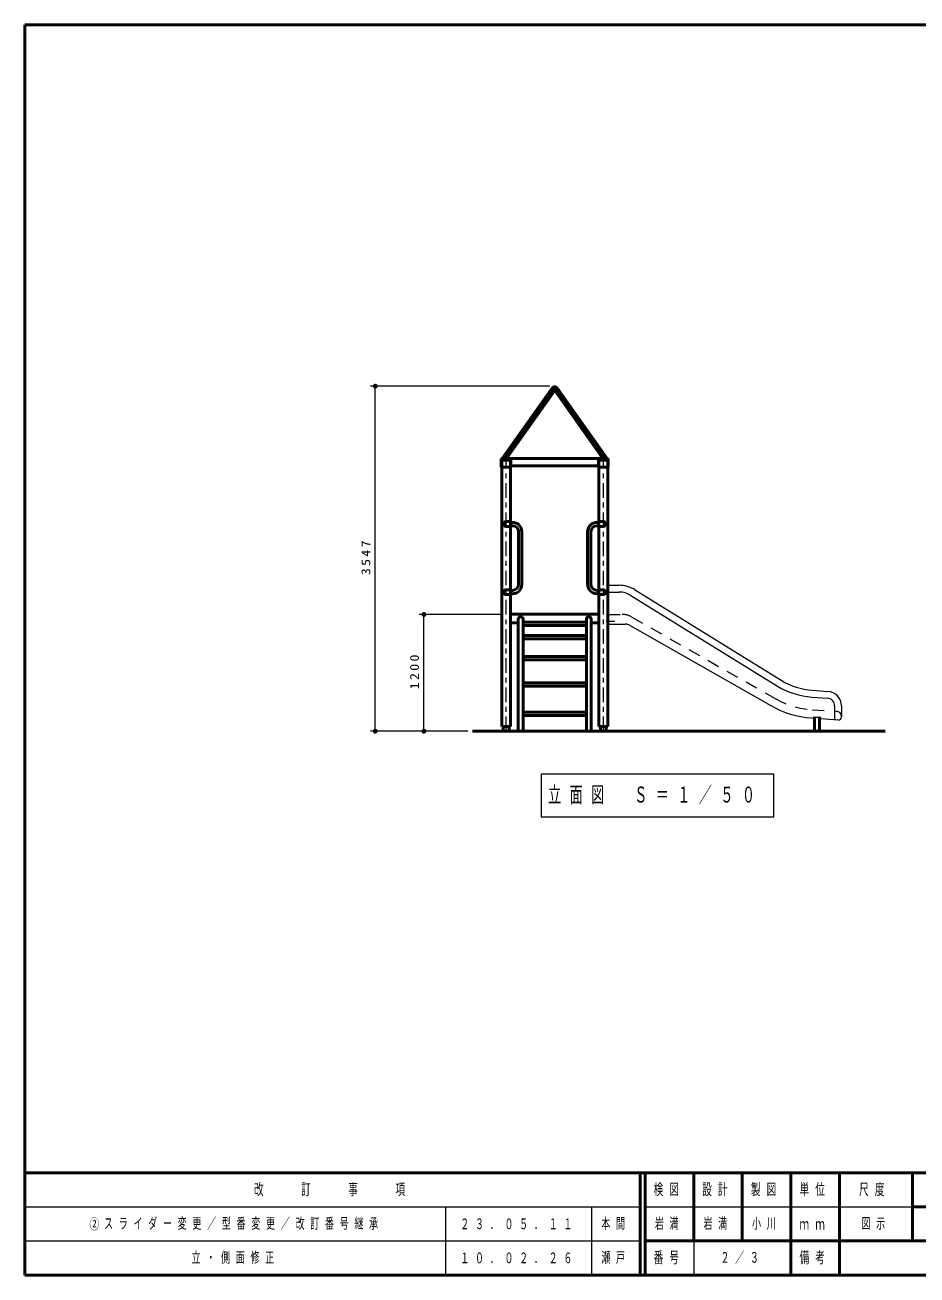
# Model space of a CAD drawing. Units: millimetres on the paper, scale 1:50. Extents: x -365 to 0, y -599 to 257.
# Drawn here: x -365 to -181.6, y -297 to -40 of the extents above; entities that cross this region are included whole.
import ezdxf
from ezdxf.enums import TextEntityAlignment as Align

# ---------------------------------------------------------------- set-up
doc = ezdxf.new("R2010")
doc.units = ezdxf.units.MM
doc.linetypes.add('USER1', pattern=[4.5, 2.5, -2])
doc.linetypes.add('USER2', pattern=[6, 3, -1, 1, -1])
doc.layers.add('LY_1', color=7, linetype='Continuous', lineweight=13)
doc.styles.add('ＭＳ ゴシック', font='')
doc.styles.get('ＭＳ ゴシック').set_extended_font_data('MS Gothic')

# ---------------------------------------------------------------- blocks, each defined once
blk = doc.blocks.new('filled_dot')
at = {"color": 0, "linetype": 'Continuous', "lineweight": -2, "const_width": 1.25}
blk.add_lwpolyline([(-0.625, 0, 1), (0.625, 0, 1)], format="xyb", close=True, dxfattribs=at)

msp = doc.modelspace()

# ---------------------------------------------------------------- linework, layer by layer
at = {"layer": 'LY_1', "lineweight": 50}
for p, q in [((-365, -40), (-365, -297)), ((0, -40), (-365, -40)), ((-272.974, -185.198), (-188.112, -185.198)), ((-365, -276), (0, -276)), ((-365, -297), (0, -297))]:
    msp.add_line(p, q, dxfattribs=at)
at = {"layer": 'LY_1'}
for p, q in [((-257.074, -114.264), (-293.974, -114.264)), ((-292.974, -185.198), (-292.974, -114.264)), ((-256.074, -114.264), (-256.074, -115.129)), ((-245.13, -139.598), (-245.13, -163.198)), ((-245.13, -155.198), (-242.833, -155.198)), ((-245.13, -155.198), (-245.13, -163.198)), ((-245.13, -155.398), (-245.13, -162.998)), ((-245.13, -156.598), (-242.833, -156.598)), ((-239.681, -156.093), (-209.509, -174.724)), ((-240.416, -157.284), (-210.245, -175.916)), ((-267.074, -161.198), (-283.974, -161.198)), ((-282.974, -185.198), (-282.974, -161.198)), ((-245.13, -163.198), (-241.581, -163.198)), ((-240.592, -163.46), (-211.616, -179.945)), ((-203.13, -176.778), (-199.921, -177.003)), ((-203.227, -178.175), (-200.018, -178.399)), ((-202.73, -182.298), (-201.53, -182.298)), ((-201.43, -182.398), (-201.43, -182.508)), ((-198.53, -179.996), (-198.53, -182.618)), ((-197.13, -179.996), (-197.13, -182.259)), ((-203.248, -182.474), (-202.937, -182.496)), ((-201.337, -182.608), (-197.772, -182.857)), ((-273.974, -185.198), (-293.974, -185.198)), ((-275.748, -185.198), (-283.974, -185.198)), ((-258.842, -194.016), (-258.842, -202.816)), ((-211.042, -194.016), (-258.842, -194.016)), ((-211.042, -202.816), (-211.042, -194.016)), ((-258.842, -202.816), (-211.042, -202.816)), ((-365, -283), (-238.5, -283)), ((-278.5, -283), (-278.5, -297)), ((-248.5, -283), (-248.5, -297)), ((-237.5, -283), (-182.5, -283)), ((-365, -290), (-238.5, -290)), ((-227.5, -290), (-227.5, -297))]:
    msp.add_line(p, q, dxfattribs=at)
at = {"layer": 'LY_1', "color": 140, "lineweight": 50}
for p, q in [((-256.498, -114.561), (-266.889, -129.108)), ((-256.074, -114.561), (-266.465, -129.108)), ((-265.974, -129.108), (-256.074, -115.129)), ((-256.498, -114.561), (-256.074, -114.264)), ((-255.65, -114.561), (-256.074, -114.264)), ((-256.074, -114.561), (-245.683, -129.108)), ((-246.174, -129.108), (-256.074, -115.129)), ((-255.65, -114.561), (-245.259, -129.108)), ((-267.074, -129.108), (-245.074, -129.108)), ((-267.074, -130.908), (-267.074, -129.108)), ((-265.074, -130.908), (-267.074, -130.908)), ((-266.974, -129.198), (-266.734, -128.958)), ((-266.974, -184.198), (-266.974, -129.198)), ((-266.974, -129.198), (-265.174, -129.198)), ((-266.974, -129.198), (-265.174, -129.198)), ((-266.974, -129.438), (-265.174, -129.438)), ((-266.734, -128.958), (-265.414, -128.958)), ((-265.414, -128.958), (-265.174, -129.198)), ((-265.174, -184.198), (-265.174, -129.198)), ((-265.074, -130.908), (-265.074, -129.108)), ((-265.074, -130.608), (-247.074, -130.608)), ((-247.074, -130.908), (-247.074, -129.108)), ((-247.074, -130.908), (-245.074, -130.908)), ((-246.974, -129.198), (-246.734, -128.958)), ((-246.974, -184.198), (-246.974, -129.198)), ((-246.974, -129.198), (-245.174, -129.198)), ((-246.974, -129.198), (-245.174, -129.198)), ((-246.974, -129.438), (-245.174, -129.438)), ((-246.734, -128.958), (-245.414, -128.958)), ((-245.414, -128.958), (-245.174, -129.198)), ((-245.174, -184.198), (-245.174, -129.198)), ((-245.074, -130.908), (-245.074, -129.108)), ((-245.13, -139.598), (-245.174, -139.598)), ((-245.13, -163.198), (-245.13, -139.598)), ((-265.084, -142.098), (-266.074, -142.098)), ((-265.084, -143.098), (-266.074, -143.098)), ((-265.084, -142.098), (-265.084, -143.098)), ((-265.084, -142.258), (-264.774, -142.258)), ((-265.084, -142.938), (-264.774, -142.938)), ((-247.064, -142.258), (-247.374, -142.258)), ((-247.064, -142.938), (-247.374, -142.938)), ((-247.064, -142.098), (-247.064, -143.098)), ((-247.064, -142.098), (-246.074, -142.098)), ((-247.064, -143.098), (-246.074, -143.098)), ((-263.514, -144.198), (-263.514, -154.998)), ((-262.834, -144.198), (-262.834, -154.998)), ((-249.314, -144.198), (-249.314, -154.998)), ((-248.634, -144.198), (-248.634, -154.998)), ((-265.084, -156.098), (-266.074, -156.098)), ((-265.084, -157.098), (-265.084, -156.098)), ((-265.084, -156.258), (-264.774, -156.258)), ((-247.064, -156.258), (-247.374, -156.258)), ((-247.064, -156.098), (-246.074, -156.098)), ((-247.064, -157.098), (-247.064, -156.098)), ((-265.084, -157.098), (-266.074, -157.098)), ((-265.084, -156.938), (-264.774, -156.938)), ((-247.064, -156.938), (-247.374, -156.938)), ((-247.064, -157.098), (-246.074, -157.098)), ((-265.174, -161.134), (-246.974, -161.134)), ((-265.174, -162.934), (-263.56, -162.934)), ((-263.56, -185.198), (-263.56, -162.154)), ((-262.588, -185.198), (-262.588, -162.154)), ((-262.588, -162.765), (-249.56, -162.765)), ((-262.588, -163.445), (-249.56, -163.445)), ((-249.56, -185.198), (-249.56, -162.154)), ((-248.588, -185.198), (-248.588, -162.154)), ((-248.588, -162.934), (-246.974, -162.934)), ((-245.13, -163.198), (-245.174, -163.198)), ((-262.588, -165.527), (-249.56, -165.527)), ((-262.588, -166.207), (-249.56, -166.207)), ((-262.588, -169.827), (-249.56, -169.827)), ((-262.588, -170.507), (-249.56, -170.507)), ((-262.588, -175.247), (-249.56, -175.247)), ((-262.588, -175.927), (-249.56, -175.927)), ((-262.588, -181.254), (-249.56, -181.254)), ((-262.588, -181.934), (-249.56, -181.934)), ((-202.63, -182.298), (-202.63, -185.198)), ((-201.63, -182.298), (-201.63, -185.198)), ((-266.974, -184.198), (-265.174, -184.198)), ((-266.674, -185.198), (-266.674, -184.198)), ((-265.474, -185.198), (-265.474, -184.198)), ((-246.974, -184.198), (-245.174, -184.198)), ((-246.674, -185.198), (-246.674, -184.198)), ((-245.474, -185.198), (-245.474, -184.198)), ((-238.5, -276), (-238.5, -297)), ((-237.5, -276), (-237.5, -297)), ((-227.5, -276), (-227.5, -290)), ((-217.5, -276), (-217.5, -290)), ((-207.5, -276), (-207.5, -297)), ((-197.5, -276), (-197.5, -290)), ((-182.5, -276), (-182.5, -290)), ((-182.5, -283), (-70, -283)), ((-237.5, -290), (0, -290)), ((-197.5, -290), (-197.5, -297))]:
    msp.add_line(p, q, dxfattribs=at)
at = {"layer": 'LY_1', "linetype": 'USER2'}
for p, q in [((-266.074, -185.198), (-266.074, -129.198)), ((-246.074, -185.198), (-246.074, -129.198)), ((-245.481, -162.598), (-243.691, -162.598))]:
    msp.add_line(p, q, dxfattribs=at)
at = {"layer": 'LY_1', "linetype": 'USER1'}
for p, q in [((-245.13, -161.198), (-242.188, -161.198)), ((-240.21, -161.721), (-210.775, -178.468)), ((-203.13, -180.778), (-198.06, -181.133))]:
    msp.add_line(p, q, dxfattribs=at)
at = {"layer": 'LY_1', "color": 140, "lineweight": 50}
for centre, radius, start, end in [((-266.074, -142.598), 0.5, 90, 270), ((-264.774, -144.198), 1.94, 0, 90), ((-264.774, -144.198), 1.26, 0, 90), ((-247.374, -144.198), 1.94, 90, 180), ((-247.374, -144.198), 1.26, 90, 180), ((-246.074, -142.598), 0.5, 270, 90), ((-266.074, -156.598), 0.5, 90, 270), ((-264.774, -154.998), 1.94, 270, 0), ((-264.774, -154.998), 1.26, 270, 0), ((-247.374, -154.998), 1.94, 180, 270), ((-247.374, -154.998), 1.26, 180, 270), ((-246.074, -156.598), 0.5, 270, 90), ((-263.074, -162.154), 0.486, 0, 180), ((-249.074, -162.154), 0.486, 0, 180)]:
    msp.add_arc(centre, radius, start, end, dxfattribs=at)
at = {"layer": 'LY_1'}
for centre, radius, start, end in [((-242.833, -161.198), 6, 58.30394, 90), ((-242.833, -161.198), 4.6, 58.30394, 90), ((-241.581, -165.198), 2, 60.36339, 90), ((-202.153, -162.813), 14, 238.30394, 266), ((-202.153, -162.813), 15.4, 238.30394, 266), ((-200.13, -179.996), 3, 0, 86), ((-200.13, -179.996), 1.6, 0, 86), ((-201.874, -162.822), 19.7, 240.36339, 266), ((-202.93, -182.396), 0.1, 266, 359.52215), ((-202.73, -182.398), 0.1, 90, 179.52215), ((-201.53, -182.398), 0.1, 0, 90), ((-197.73, -182.259), 0.6, 266, 0), ((-201.33, -182.508), 0.1, 180, 266), ((-198.33, -182.618), 0.2, 180, 266)]:
    msp.add_arc(centre, radius, start, end, dxfattribs=at)
at = {"layer": 'LY_1', "linetype": 'USER1'}
for centre, radius, start, end in [((-242.188, -165.198), 4, 60.36339, 90), ((-201.874, -162.822), 18, 240.36339, 266), ((-198.13, -182.131), 1, 0, 86)]:
    msp.add_arc(centre, radius, start, end, dxfattribs=at)

# ---------------------------------------------------------------- block references
at = {"layer": 'LY_1', "xscale": 0.4, "yscale": 0.4}
for p, rotation in [((-292.974, -114.264), 270), ((-282.974, -161.198), 270), ((-292.974, -185.198), 90), ((-282.974, -185.198), 90)]:
    msp.add_blockref('filled_dot', p, dxfattribs=dict(at, rotation=rotation))

# ---------------------------------------------------------------- texts
at = {"layer": 'LY_1', "style": 'ＭＳ ゴシック', "width": 0.65}
msp.add_text('②', height=2.199, dxfattribs=at).set_placement((-351.75, -286.5), align=Align.MIDDLE_LEFT)
at = {"layer": 'LY_1', "char_height": 1.833, "attachment_point": 8, "rotation": 90, "style": 'ＭＳ ゴシック'}
for s, insert in [('\\T1.33;\\W1.15;3547', (-293.974, -149.314)), ('\\T1.33;\\W1.15;1200', (-283.974, -172.777))]:
    msp.add_mtext(s, dxfattribs=dict(at, insert=insert))
at = {"layer": 'LY_1', "style": 'ＭＳ ゴシック'}
for s, insert, char_height, attachment_point in [('\\T1.64;\\W0.6;立面図\u3000Ｓ＝１／５０', (-257.442, -198.416), 3.299, 4), ('\\T1.64;\\W0.6;改\u3000\u3000訂\u3000\u3000事\u3000\u3000項', (-301.75, -279.5), 2.346, 5), ('\\T1.64;\\W0.6;検図', (-232.5, -279.5), 2.346, 5), ('\\T1.64;\\W0.6;設計', (-222.5, -279.5), 2.346, 5), ('\\T1.64;\\W0.6;製図', (-212.5, -279.5), 2.346, 5), ('\\T1.64;\\W0.6;単位', (-202.5, -279.5), 2.346, 5), ('\\T1.64;\\W0.6;尺度', (-190.25, -279.5), 2.346, 5), ('\\T1.64;\\W0.6;スライダー変更／型番変更／改訂番号継承', (-348.75, -286.5), 2.199, 4), ('\\T1.64;\\W0.6;本間', (-246.5, -286.5), 2.199, 4), ('\\T1.64;\\W0.6;岩満', (-235.5, -286.5), 2.199, 4), ('\\T1.64;\\W0.6;岩満', (-225.5, -286.5), 2.199, 4), ('\\T1.64;\\W0.6;小川', (-215.5, -286.5), 2.199, 4), ('\\T1.64;\\W0.6;図示', (-193, -286.5), 2.199, 4), ('\\T1.64;\\W0.6;２３．０５．１１', (-275.5, -286.5), 2.199, 4), ('\\T1.64;\\W0.6;ｍｍ', (-202.5, -286.5), 2.346, 5), ('\\T1.64;\\W0.6;立・側面修正', (-330.75, -293.5), 2.199, 4), ('\\T1.64;\\W0.6;１０．０２．２６', (-275.5, -293.5), 2.199, 4), ('\\T1.64;\\W0.6;瀬戸', (-246.5, -293.5), 2.199, 4), ('\\T1.64;\\W0.6;番号', (-232.5, -293.5), 2.346, 5), ('\\T1.64;\\W0.6;２／３', (-222, -293.5), 2.199, 4), ('\\T1.64;\\W0.6;備考', (-202.5, -293.5), 2.346, 5)]:
    msp.add_mtext(s, dxfattribs=dict(at, insert=insert, char_height=char_height, attachment_point=attachment_point))

doc.saveas('drawing.dxf')
